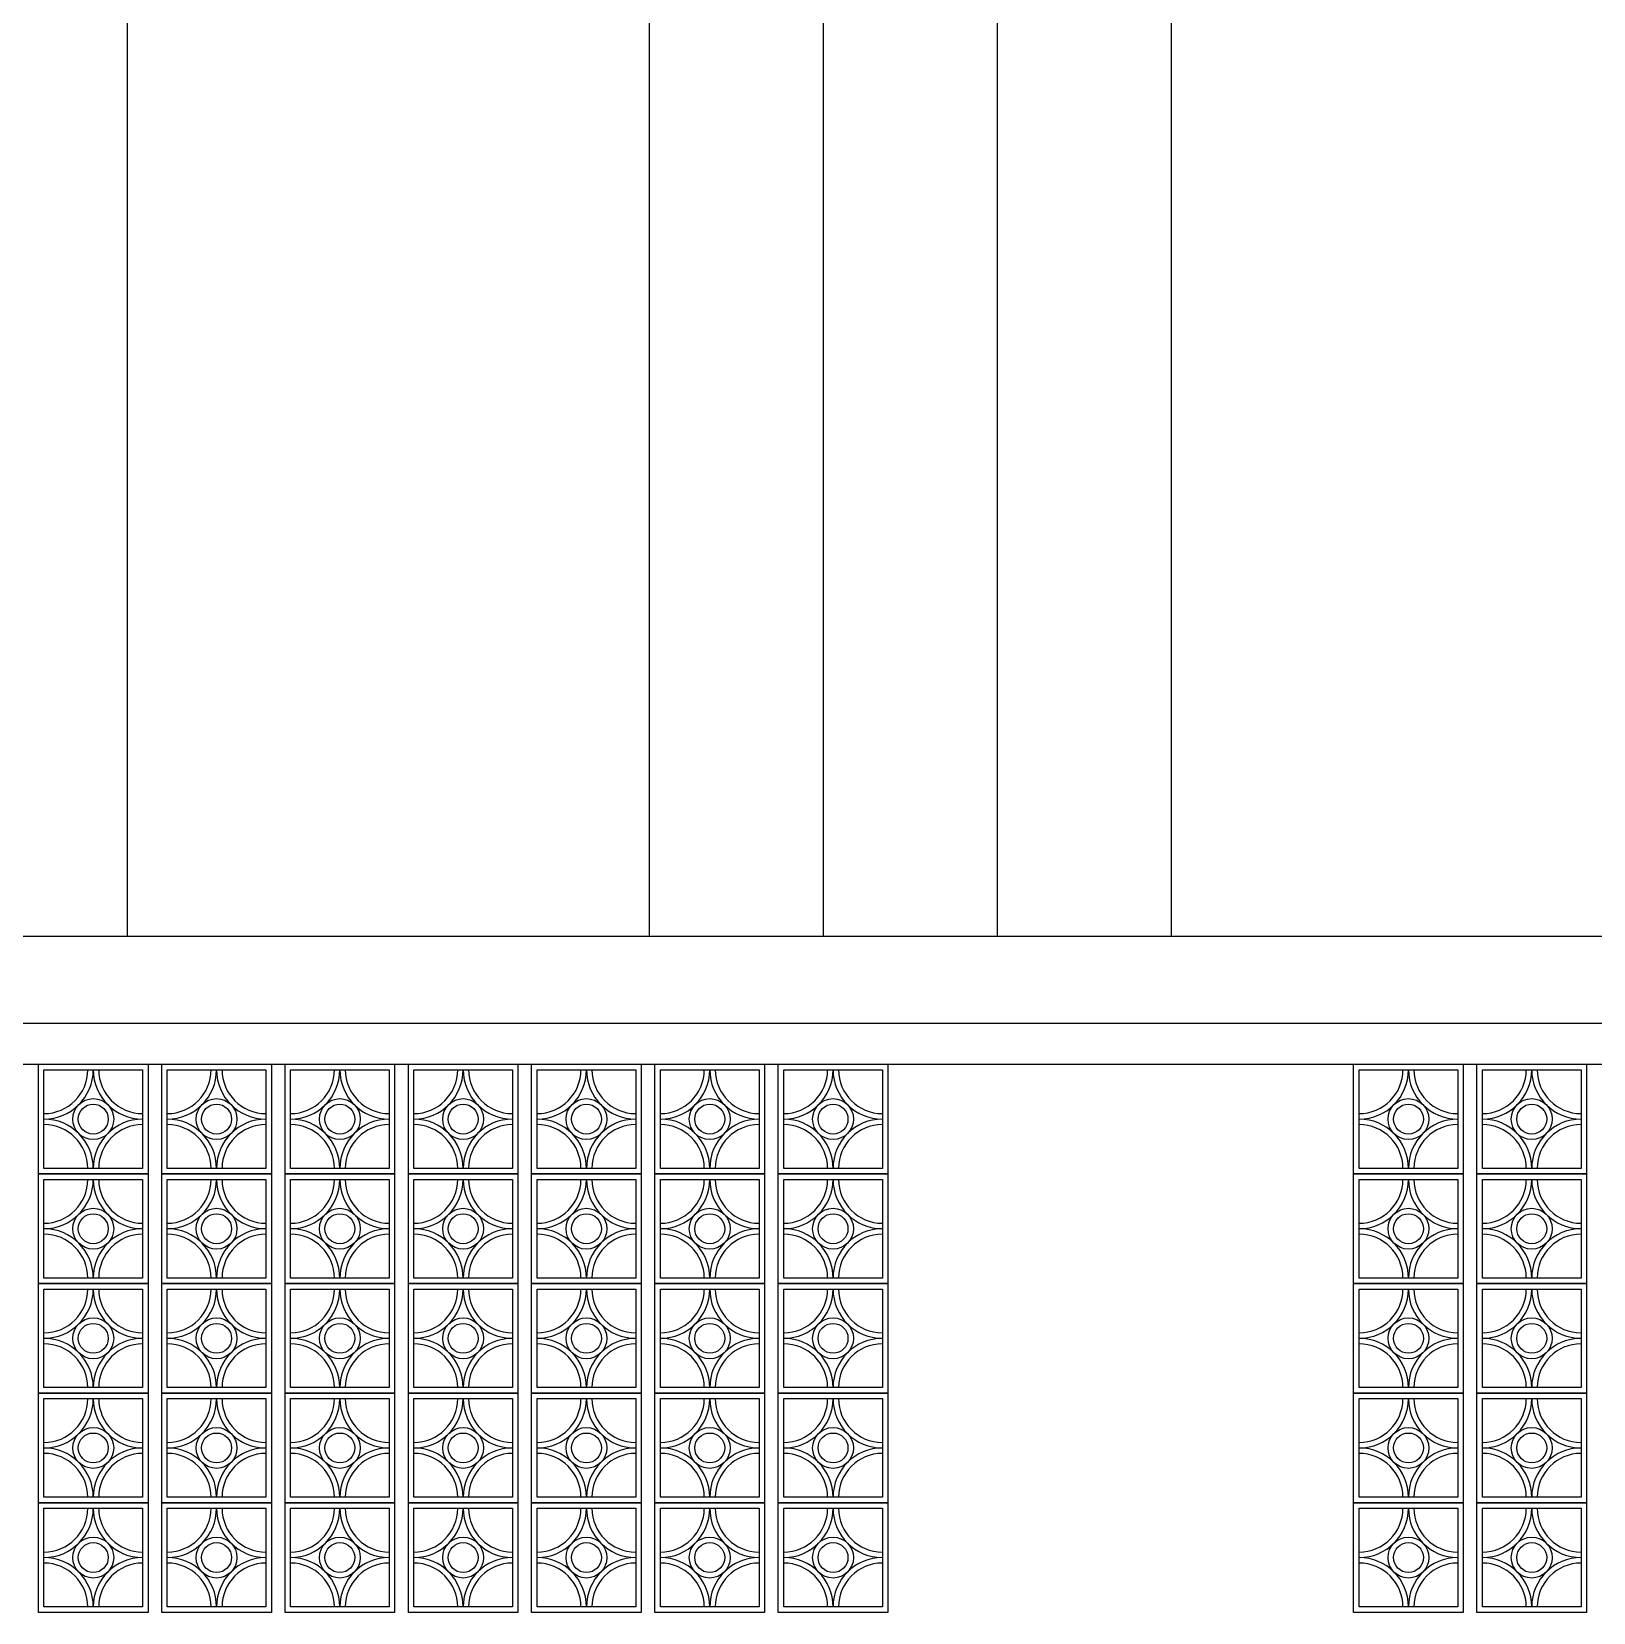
# Model space of a CAD drawing. Header units: metres. Extents: x 1422408 to 2565053, y 3723 to 80428.
# Drawn here: x 2267941.289 to 2267944.139, y 4222.563 to 4225.447 of the extents above; entities that cross this region are included whole.
import ezdxf

# ---------------------------------------------------------------- set-up
doc = ezdxf.new("R2010")
doc.units = ezdxf.units.M
doc.header["$LTSCALE"] = 3.5
doc.header["$MEASUREMENT"] = 0
doc.layers.get('0').update_dxf_attribs({"linetype": 'CONTINUOUS'})

msp = doc.modelspace()

# ---------------------------------------------------------------- linework, layer by layer
at = {"linetype": 'Continuous'}
for p, q in [((2267941.46356, 4223.79693), (2267941.46356, 4230.59268)), ((2267942.41606, 4223.7969), (2267942.41606, 4230.49743)), ((2267942.73356, 4223.7969), (2267942.73356, 4230.46568)), ((2267943.05106, 4223.79689), (2267943.05106, 4230.43393)), ((2267943.36856, 4223.79688), (2267943.36856, 4230.40218))]:
    msp.add_line(p, q, dxfattribs=at)
for p, q in [((2267907.47343, 4223.79772), (2267947.11824, 4223.79679)), ((2267907.48324, 4223.63794), (2267947.06833, 4223.63794)), ((2267907.48343, 4223.56294), (2267947.06853, 4223.56294))]:
    msp.add_line(p, q)
for points in [[(2267941.30105, 4223.56294), (2267941.50105, 4223.56294), (2267941.50105, 4223.36294), (2267941.30105, 4223.36294)], [(2267941.52605, 4223.56294), (2267941.72605, 4223.56294), (2267941.72605, 4223.36294), (2267941.52605, 4223.36294)], [(2267941.75104, 4223.56294), (2267941.95104, 4223.56294), (2267941.95104, 4223.36294), (2267941.75104, 4223.36294)], [(2267941.97604, 4223.56294), (2267942.17604, 4223.56294), (2267942.17604, 4223.36294), (2267941.97604, 4223.36294)], [(2267942.20104, 4223.56294), (2267942.40104, 4223.56294), (2267942.40104, 4223.36294), (2267942.20104, 4223.36294)], [(2267942.42604, 4223.56294), (2267942.62604, 4223.56294), (2267942.62604, 4223.36294), (2267942.42604, 4223.36294)], [(2267942.65104, 4223.56294), (2267942.85104, 4223.56294), (2267942.85104, 4223.36294), (2267942.65104, 4223.36294)], [(2267943.70104, 4223.56294), (2267943.90104, 4223.56294), (2267943.90104, 4223.36294), (2267943.70104, 4223.36294)], [(2267943.92604, 4223.56294), (2267944.12604, 4223.56294), (2267944.12604, 4223.36294), (2267943.92604, 4223.36294)], [(2267941.31105, 4223.55294), (2267941.49105, 4223.55294), (2267941.49105, 4223.37294), (2267941.31105, 4223.37294)], [(2267941.53605, 4223.55294), (2267941.71605, 4223.55294), (2267941.71605, 4223.37294), (2267941.53605, 4223.37294)], [(2267941.76104, 4223.55294), (2267941.94104, 4223.55294), (2267941.94104, 4223.37294), (2267941.76104, 4223.37294)], [(2267941.98604, 4223.55294), (2267942.16604, 4223.55294), (2267942.16604, 4223.37294), (2267941.98604, 4223.37294)], [(2267942.21104, 4223.55294), (2267942.39104, 4223.55294), (2267942.39104, 4223.37294), (2267942.21104, 4223.37294)], [(2267942.43604, 4223.55294), (2267942.61604, 4223.55294), (2267942.61604, 4223.37294), (2267942.43604, 4223.37294)], [(2267942.66104, 4223.55294), (2267942.84104, 4223.55294), (2267942.84104, 4223.37294), (2267942.66104, 4223.37294)], [(2267943.71104, 4223.55294), (2267943.89104, 4223.55294), (2267943.89104, 4223.37294), (2267943.71104, 4223.37294)], [(2267943.93604, 4223.55294), (2267944.11604, 4223.55294), (2267944.11604, 4223.37294), (2267943.93604, 4223.37294)], [(2267941.30105, 4223.36294), (2267941.50105, 4223.36294), (2267941.50105, 4223.16294), (2267941.30105, 4223.16294)], [(2267941.31105, 4223.35294), (2267941.49105, 4223.35294), (2267941.49105, 4223.17294), (2267941.31105, 4223.17294)], [(2267941.52605, 4223.36294), (2267941.72605, 4223.36294), (2267941.72605, 4223.16294), (2267941.52605, 4223.16294)], [(2267941.53605, 4223.35294), (2267941.71605, 4223.35294), (2267941.71605, 4223.17294), (2267941.53605, 4223.17294)], [(2267941.75104, 4223.36294), (2267941.95104, 4223.36294), (2267941.95104, 4223.16294), (2267941.75104, 4223.16294)], [(2267941.76104, 4223.35294), (2267941.94104, 4223.35294), (2267941.94104, 4223.17294), (2267941.76104, 4223.17294)], [(2267941.97604, 4223.36294), (2267942.17604, 4223.36294), (2267942.17604, 4223.16294), (2267941.97604, 4223.16294)], [(2267941.98604, 4223.35294), (2267942.16604, 4223.35294), (2267942.16604, 4223.17294), (2267941.98604, 4223.17294)], [(2267942.20104, 4223.36294), (2267942.40104, 4223.36294), (2267942.40104, 4223.16294), (2267942.20104, 4223.16294)], [(2267942.21104, 4223.35294), (2267942.39104, 4223.35294), (2267942.39104, 4223.17294), (2267942.21104, 4223.17294)], [(2267942.42604, 4223.36294), (2267942.62604, 4223.36294), (2267942.62604, 4223.16294), (2267942.42604, 4223.16294)], [(2267942.43604, 4223.35294), (2267942.61604, 4223.35294), (2267942.61604, 4223.17294), (2267942.43604, 4223.17294)], [(2267942.65104, 4223.36294), (2267942.85104, 4223.36294), (2267942.85104, 4223.16294), (2267942.65104, 4223.16294)], [(2267942.66104, 4223.35294), (2267942.84104, 4223.35294), (2267942.84104, 4223.17294), (2267942.66104, 4223.17294)], [(2267943.70104, 4223.36294), (2267943.90104, 4223.36294), (2267943.90104, 4223.16294), (2267943.70104, 4223.16294)], [(2267943.71104, 4223.35294), (2267943.89104, 4223.35294), (2267943.89104, 4223.17294), (2267943.71104, 4223.17294)], [(2267943.92604, 4223.36294), (2267944.12604, 4223.36294), (2267944.12604, 4223.16294), (2267943.92604, 4223.16294)], [(2267943.93604, 4223.35294), (2267944.11604, 4223.35294), (2267944.11604, 4223.17294), (2267943.93604, 4223.17294)], [(2267941.30105, 4223.16294), (2267941.50105, 4223.16294), (2267941.50105, 4222.96294), (2267941.30105, 4222.96294)], [(2267941.31105, 4223.15294), (2267941.49105, 4223.15294), (2267941.49105, 4222.97294), (2267941.31105, 4222.97294)], [(2267941.52605, 4223.16294), (2267941.72605, 4223.16294), (2267941.72605, 4222.96294), (2267941.52605, 4222.96294)], [(2267941.53605, 4223.15294), (2267941.71605, 4223.15294), (2267941.71605, 4222.97294), (2267941.53605, 4222.97294)], [(2267941.75104, 4223.16294), (2267941.95104, 4223.16294), (2267941.95104, 4222.96294), (2267941.75104, 4222.96294)], [(2267941.76104, 4223.15294), (2267941.94104, 4223.15294), (2267941.94104, 4222.97294), (2267941.76104, 4222.97294)], [(2267941.97604, 4223.16294), (2267942.17604, 4223.16294), (2267942.17604, 4222.96294), (2267941.97604, 4222.96294)], [(2267941.98604, 4223.15294), (2267942.16604, 4223.15294), (2267942.16604, 4222.97294), (2267941.98604, 4222.97294)], [(2267942.20104, 4223.16294), (2267942.40104, 4223.16294), (2267942.40104, 4222.96294), (2267942.20104, 4222.96294)], [(2267942.21104, 4223.15294), (2267942.39104, 4223.15294), (2267942.39104, 4222.97294), (2267942.21104, 4222.97294)], [(2267942.42604, 4223.16294), (2267942.62604, 4223.16294), (2267942.62604, 4222.96294), (2267942.42604, 4222.96294)], [(2267942.43604, 4223.15294), (2267942.61604, 4223.15294), (2267942.61604, 4222.97294), (2267942.43604, 4222.97294)], [(2267942.65104, 4223.16294), (2267942.85104, 4223.16294), (2267942.85104, 4222.96294), (2267942.65104, 4222.96294)], [(2267942.66104, 4223.15294), (2267942.84104, 4223.15294), (2267942.84104, 4222.97294), (2267942.66104, 4222.97294)], [(2267943.70104, 4223.16294), (2267943.90104, 4223.16294), (2267943.90104, 4222.96294), (2267943.70104, 4222.96294)], [(2267943.71104, 4223.15294), (2267943.89104, 4223.15294), (2267943.89104, 4222.97294), (2267943.71104, 4222.97294)], [(2267943.92604, 4223.16294), (2267944.12604, 4223.16294), (2267944.12604, 4222.96294), (2267943.92604, 4222.96294)], [(2267943.93604, 4223.15294), (2267944.11604, 4223.15294), (2267944.11604, 4222.97294), (2267943.93604, 4222.97294)], [(2267941.30105, 4222.96294), (2267941.50105, 4222.96294), (2267941.50105, 4222.76294), (2267941.30105, 4222.76294)], [(2267941.31105, 4222.95294), (2267941.49105, 4222.95294), (2267941.49105, 4222.77294), (2267941.31105, 4222.77294)], [(2267941.52605, 4222.96294), (2267941.72605, 4222.96294), (2267941.72605, 4222.76294), (2267941.52605, 4222.76294)], [(2267941.53605, 4222.95294), (2267941.71605, 4222.95294), (2267941.71605, 4222.77294), (2267941.53605, 4222.77294)], [(2267941.75104, 4222.96294), (2267941.95104, 4222.96294), (2267941.95104, 4222.76294), (2267941.75104, 4222.76294)], [(2267941.76104, 4222.95294), (2267941.94104, 4222.95294), (2267941.94104, 4222.77294), (2267941.76104, 4222.77294)], [(2267941.97604, 4222.96294), (2267942.17604, 4222.96294), (2267942.17604, 4222.76294), (2267941.97604, 4222.76294)], [(2267941.98604, 4222.95294), (2267942.16604, 4222.95294), (2267942.16604, 4222.77294), (2267941.98604, 4222.77294)], [(2267942.20104, 4222.96294), (2267942.40104, 4222.96294), (2267942.40104, 4222.76294), (2267942.20104, 4222.76294)], [(2267942.21104, 4222.95294), (2267942.39104, 4222.95294), (2267942.39104, 4222.77294), (2267942.21104, 4222.77294)], [(2267942.42604, 4222.96294), (2267942.62604, 4222.96294), (2267942.62604, 4222.76294), (2267942.42604, 4222.76294)], [(2267942.43604, 4222.95294), (2267942.61604, 4222.95294), (2267942.61604, 4222.77294), (2267942.43604, 4222.77294)], [(2267942.65104, 4222.96294), (2267942.85104, 4222.96294), (2267942.85104, 4222.76294), (2267942.65104, 4222.76294)], [(2267942.66104, 4222.95294), (2267942.84104, 4222.95294), (2267942.84104, 4222.77294), (2267942.66104, 4222.77294)], [(2267943.70104, 4222.96294), (2267943.90104, 4222.96294), (2267943.90104, 4222.76294), (2267943.70104, 4222.76294)], [(2267943.71104, 4222.95294), (2267943.89104, 4222.95294), (2267943.89104, 4222.77294), (2267943.71104, 4222.77294)], [(2267943.92604, 4222.96294), (2267944.12604, 4222.96294), (2267944.12604, 4222.76294), (2267943.92604, 4222.76294)], [(2267943.93604, 4222.95294), (2267944.11604, 4222.95294), (2267944.11604, 4222.77294), (2267943.93604, 4222.77294)], [(2267941.30105, 4222.76294), (2267941.50105, 4222.76294), (2267941.50105, 4222.56294), (2267941.30105, 4222.56294)], [(2267941.31105, 4222.75294), (2267941.49105, 4222.75294), (2267941.49105, 4222.57294), (2267941.31105, 4222.57294)], [(2267941.52605, 4222.76294), (2267941.72605, 4222.76294), (2267941.72605, 4222.56294), (2267941.52605, 4222.56294)], [(2267941.53605, 4222.75294), (2267941.71605, 4222.75294), (2267941.71605, 4222.57294), (2267941.53605, 4222.57294)], [(2267941.75104, 4222.76294), (2267941.95104, 4222.76294), (2267941.95104, 4222.56294), (2267941.75104, 4222.56294)], [(2267941.76104, 4222.75294), (2267941.94104, 4222.75294), (2267941.94104, 4222.57294), (2267941.76104, 4222.57294)], [(2267941.97604, 4222.76294), (2267942.17604, 4222.76294), (2267942.17604, 4222.56294), (2267941.97604, 4222.56294)], [(2267941.98604, 4222.75294), (2267942.16604, 4222.75294), (2267942.16604, 4222.57294), (2267941.98604, 4222.57294)], [(2267942.20104, 4222.76294), (2267942.40104, 4222.76294), (2267942.40104, 4222.56294), (2267942.20104, 4222.56294)], [(2267942.21104, 4222.75294), (2267942.39104, 4222.75294), (2267942.39104, 4222.57294), (2267942.21104, 4222.57294)], [(2267942.42604, 4222.76294), (2267942.62604, 4222.76294), (2267942.62604, 4222.56294), (2267942.42604, 4222.56294)], [(2267942.43604, 4222.75294), (2267942.61604, 4222.75294), (2267942.61604, 4222.57294), (2267942.43604, 4222.57294)], [(2267942.65104, 4222.76294), (2267942.85104, 4222.76294), (2267942.85104, 4222.56294), (2267942.65104, 4222.56294)], [(2267942.66104, 4222.75294), (2267942.84104, 4222.75294), (2267942.84104, 4222.57294), (2267942.66104, 4222.57294)], [(2267943.70104, 4222.76294), (2267943.90104, 4222.76294), (2267943.90104, 4222.56294), (2267943.70104, 4222.56294)], [(2267943.71104, 4222.75294), (2267943.89104, 4222.75294), (2267943.89104, 4222.57294), (2267943.71104, 4222.57294)], [(2267943.92604, 4222.76294), (2267944.12604, 4222.76294), (2267944.12604, 4222.56294), (2267943.92604, 4222.56294)], [(2267943.93604, 4222.75294), (2267944.11604, 4222.75294), (2267944.11604, 4222.57294), (2267943.93604, 4222.57294)]]:
    msp.add_lwpolyline(points, close=True)
for centre, radius in [((2267941.40105, 4223.46294), 0.03728), ((2267941.62605, 4223.46294), 0.03728), ((2267941.85104, 4223.46294), 0.03728), ((2267942.07604, 4223.46294), 0.03728), ((2267942.30104, 4223.46294), 0.03728), ((2267942.52604, 4223.46294), 0.03728), ((2267942.75104, 4223.46294), 0.03728), ((2267943.80104, 4223.46294), 0.03728), ((2267944.02604, 4223.46294), 0.03728), ((2267941.40105, 4223.46294), 0.02728), ((2267941.62605, 4223.46294), 0.02728), ((2267941.85104, 4223.46294), 0.02728), ((2267942.07604, 4223.46294), 0.02728), ((2267942.30104, 4223.46294), 0.02728), ((2267942.52604, 4223.46294), 0.02728), ((2267942.75104, 4223.46294), 0.02728), ((2267943.80104, 4223.46294), 0.02728), ((2267944.02604, 4223.46294), 0.02728), ((2267941.40105, 4223.26294), 0.03728), ((2267941.62605, 4223.26294), 0.03728), ((2267941.85104, 4223.26294), 0.03728), ((2267942.07604, 4223.26294), 0.03728), ((2267942.30104, 4223.26294), 0.03728), ((2267942.52604, 4223.26294), 0.03728), ((2267942.75104, 4223.26294), 0.03728), ((2267943.80104, 4223.26294), 0.03728), ((2267944.02604, 4223.26294), 0.03728), ((2267941.40105, 4223.26294), 0.02728), ((2267941.62605, 4223.26294), 0.02728), ((2267941.85104, 4223.26294), 0.02728), ((2267942.07604, 4223.26294), 0.02728), ((2267942.30104, 4223.26294), 0.02728), ((2267942.52604, 4223.26294), 0.02728), ((2267942.75104, 4223.26294), 0.02728), ((2267943.80104, 4223.26294), 0.02728), ((2267944.02604, 4223.26294), 0.02728), ((2267941.40105, 4223.06294), 0.03728), ((2267941.62605, 4223.06294), 0.03728), ((2267941.85104, 4223.06294), 0.03728), ((2267942.07604, 4223.06294), 0.03728), ((2267942.30104, 4223.06294), 0.03728), ((2267942.52604, 4223.06294), 0.03728), ((2267942.75104, 4223.06294), 0.03728), ((2267943.80104, 4223.06294), 0.03728), ((2267944.02604, 4223.06294), 0.03728), ((2267941.40105, 4223.06294), 0.02728), ((2267941.62605, 4223.06294), 0.02728), ((2267941.85104, 4223.06294), 0.02728), ((2267942.07604, 4223.06294), 0.02728), ((2267942.30104, 4223.06294), 0.02728), ((2267942.52604, 4223.06294), 0.02728), ((2267942.75104, 4223.06294), 0.02728), ((2267943.80104, 4223.06294), 0.02728), ((2267944.02604, 4223.06294), 0.02728), ((2267941.40105, 4222.86294), 0.03728), ((2267941.62605, 4222.86294), 0.03728), ((2267941.85104, 4222.86294), 0.03728), ((2267942.07604, 4222.86294), 0.03728), ((2267942.30104, 4222.86294), 0.03728), ((2267942.52604, 4222.86294), 0.03728), ((2267942.75104, 4222.86294), 0.03728), ((2267943.80104, 4222.86294), 0.03728), ((2267944.02604, 4222.86294), 0.03728), ((2267941.40105, 4222.86294), 0.02728), ((2267941.62605, 4222.86294), 0.02728), ((2267941.85104, 4222.86294), 0.02728), ((2267942.07604, 4222.86294), 0.02728), ((2267942.30104, 4222.86294), 0.02728), ((2267942.52604, 4222.86294), 0.02728), ((2267942.75104, 4222.86294), 0.02728), ((2267943.80104, 4222.86294), 0.02728), ((2267944.02604, 4222.86294), 0.02728), ((2267941.40105, 4222.66294), 0.03728), ((2267941.40105, 4222.66294), 0.02728), ((2267941.62605, 4222.66294), 0.03728), ((2267941.62605, 4222.66294), 0.02728), ((2267941.85104, 4222.66294), 0.03728), ((2267941.85104, 4222.66294), 0.02728), ((2267942.07604, 4222.66294), 0.03728), ((2267942.07604, 4222.66294), 0.02728), ((2267942.30104, 4222.66294), 0.03728), ((2267942.30104, 4222.66294), 0.02728), ((2267942.52604, 4222.66294), 0.03728), ((2267942.52604, 4222.66294), 0.02728), ((2267942.75104, 4222.66294), 0.03728), ((2267942.75104, 4222.66294), 0.02728), ((2267943.80104, 4222.66294), 0.03728), ((2267943.80104, 4222.66294), 0.02728), ((2267944.02604, 4222.66294), 0.03728), ((2267944.02604, 4222.66294), 0.02728)]:
    msp.add_circle(centre, radius)
for centre, radius, start, end in [((2267941.31105, 4223.55294), 0.09, 270, 0), ((2267941.31105, 4223.55294), 0.08, 270, 0), ((2267941.49105, 4223.55294), 0.09, 180, 270), ((2267941.49105, 4223.55294), 0.08, 180, 270), ((2267941.53605, 4223.55294), 0.09, 270, 0), ((2267941.53605, 4223.55294), 0.08, 270, 0), ((2267941.71605, 4223.55294), 0.09, 180, 270), ((2267941.71605, 4223.55294), 0.08, 180, 270), ((2267941.76104, 4223.55294), 0.09, 270, 0), ((2267941.76104, 4223.55294), 0.08, 270, 0), ((2267941.94104, 4223.55294), 0.09, 180, 270), ((2267941.94104, 4223.55294), 0.08, 180, 270), ((2267941.98604, 4223.55294), 0.09, 270, 0), ((2267941.98604, 4223.55294), 0.08, 270, 0), ((2267942.16604, 4223.55294), 0.09, 180, 270), ((2267942.16604, 4223.55294), 0.08, 180, 270), ((2267942.21104, 4223.55294), 0.09, 270, 0), ((2267942.21104, 4223.55294), 0.08, 270, 0), ((2267942.39104, 4223.55294), 0.09, 180, 270), ((2267942.39104, 4223.55294), 0.08, 180, 270), ((2267942.43604, 4223.55294), 0.09, 270, 0), ((2267942.43604, 4223.55294), 0.08, 270, 0), ((2267942.61604, 4223.55294), 0.09, 180, 270), ((2267942.61604, 4223.55294), 0.08, 180, 270), ((2267942.66104, 4223.55294), 0.09, 270, 0), ((2267942.66104, 4223.55294), 0.08, 270, 0), ((2267942.84104, 4223.55294), 0.09, 180, 270), ((2267942.84104, 4223.55294), 0.08, 180, 270), ((2267943.71104, 4223.55294), 0.09, 270, 0), ((2267943.71104, 4223.55294), 0.08, 270, 0), ((2267943.89104, 4223.55294), 0.09, 180, 270), ((2267943.89104, 4223.55294), 0.08, 180, 270), ((2267943.93604, 4223.55294), 0.09, 270, 0), ((2267943.93604, 4223.55294), 0.08, 270, 0), ((2267944.11604, 4223.55294), 0.09, 180, 270), ((2267944.11604, 4223.55294), 0.08, 180, 270), ((2267941.31105, 4223.37294), 0.09, 0, 90), ((2267941.31105, 4223.37294), 0.08, 0, 90), ((2267941.49105, 4223.37294), 0.09, 90, 180), ((2267941.49105, 4223.37294), 0.08, 90, 180), ((2267941.53605, 4223.37294), 0.09, 0, 90), ((2267941.53605, 4223.37294), 0.08, 0, 90), ((2267941.71605, 4223.37294), 0.09, 90, 180), ((2267941.71605, 4223.37294), 0.08, 90, 180), ((2267941.76104, 4223.37294), 0.09, 0, 90), ((2267941.76104, 4223.37294), 0.08, 0, 90), ((2267941.94104, 4223.37294), 0.09, 90, 180), ((2267941.94104, 4223.37294), 0.08, 90, 180), ((2267941.98604, 4223.37294), 0.09, 0, 90), ((2267941.98604, 4223.37294), 0.08, 0, 90), ((2267942.16604, 4223.37294), 0.09, 90, 180), ((2267942.16604, 4223.37294), 0.08, 90, 180), ((2267942.21104, 4223.37294), 0.09, 0, 90), ((2267942.21104, 4223.37294), 0.08, 0, 90), ((2267942.39104, 4223.37294), 0.09, 90, 180), ((2267942.39104, 4223.37294), 0.08, 90, 180), ((2267942.43604, 4223.37294), 0.09, 0, 90), ((2267942.43604, 4223.37294), 0.08, 0, 90), ((2267942.61604, 4223.37294), 0.09, 90, 180), ((2267942.61604, 4223.37294), 0.08, 90, 180), ((2267942.66104, 4223.37294), 0.09, 0, 90), ((2267942.66104, 4223.37294), 0.08, 0, 90), ((2267942.84104, 4223.37294), 0.09, 90, 180), ((2267942.84104, 4223.37294), 0.08, 90, 180), ((2267943.71104, 4223.37294), 0.09, 0, 90), ((2267943.71104, 4223.37294), 0.08, 0, 90), ((2267943.89104, 4223.37294), 0.09, 90, 180), ((2267943.89104, 4223.37294), 0.08, 90, 180), ((2267943.93604, 4223.37294), 0.09, 0, 90), ((2267943.93604, 4223.37294), 0.08, 0, 90), ((2267944.11604, 4223.37294), 0.09, 90, 180), ((2267944.11604, 4223.37294), 0.08, 90, 180), ((2267941.31105, 4223.35294), 0.09, 270, 0), ((2267941.31105, 4223.35294), 0.08, 270, 0), ((2267941.49105, 4223.35294), 0.09, 180, 270), ((2267941.49105, 4223.35294), 0.08, 180, 270), ((2267941.53605, 4223.35294), 0.09, 270, 0), ((2267941.53605, 4223.35294), 0.08, 270, 0), ((2267941.71605, 4223.35294), 0.09, 180, 270), ((2267941.71605, 4223.35294), 0.08, 180, 270), ((2267941.76104, 4223.35294), 0.09, 270, 0), ((2267941.76104, 4223.35294), 0.08, 270, 0), ((2267941.94104, 4223.35294), 0.09, 180, 270), ((2267941.94104, 4223.35294), 0.08, 180, 270), ((2267941.98604, 4223.35294), 0.09, 270, 0), ((2267941.98604, 4223.35294), 0.08, 270, 0), ((2267942.16604, 4223.35294), 0.09, 180, 270), ((2267942.16604, 4223.35294), 0.08, 180, 270), ((2267942.21104, 4223.35294), 0.09, 270, 0), ((2267942.21104, 4223.35294), 0.08, 270, 0), ((2267942.39104, 4223.35294), 0.09, 180, 270), ((2267942.39104, 4223.35294), 0.08, 180, 270), ((2267942.43604, 4223.35294), 0.09, 270, 0), ((2267942.43604, 4223.35294), 0.08, 270, 0), ((2267942.61604, 4223.35294), 0.09, 180, 270), ((2267942.61604, 4223.35294), 0.08, 180, 270), ((2267942.66104, 4223.35294), 0.09, 270, 0), ((2267942.66104, 4223.35294), 0.08, 270, 0), ((2267942.84104, 4223.35294), 0.09, 180, 270), ((2267942.84104, 4223.35294), 0.08, 180, 270), ((2267943.71104, 4223.35294), 0.09, 270, 0), ((2267943.71104, 4223.35294), 0.08, 270, 0), ((2267943.89104, 4223.35294), 0.09, 180, 270), ((2267943.89104, 4223.35294), 0.08, 180, 270), ((2267943.93604, 4223.35294), 0.09, 270, 0), ((2267943.93604, 4223.35294), 0.08, 270, 0), ((2267944.11604, 4223.35294), 0.09, 180, 270), ((2267944.11604, 4223.35294), 0.08, 180, 270), ((2267941.31105, 4223.17294), 0.09, 0, 90), ((2267941.31105, 4223.17294), 0.08, 0, 90), ((2267941.49105, 4223.17294), 0.09, 90, 180), ((2267941.49105, 4223.17294), 0.08, 90, 180), ((2267941.53605, 4223.17294), 0.09, 0, 90), ((2267941.53605, 4223.17294), 0.08, 0, 90), ((2267941.71605, 4223.17294), 0.09, 90, 180), ((2267941.71605, 4223.17294), 0.08, 90, 180), ((2267941.76104, 4223.17294), 0.09, 0, 90), ((2267941.76104, 4223.17294), 0.08, 0, 90), ((2267941.94104, 4223.17294), 0.09, 90, 180), ((2267941.94104, 4223.17294), 0.08, 90, 180), ((2267941.98604, 4223.17294), 0.09, 0, 90), ((2267941.98604, 4223.17294), 0.08, 0, 90), ((2267942.16604, 4223.17294), 0.09, 90, 180), ((2267942.16604, 4223.17294), 0.08, 90, 180), ((2267942.21104, 4223.17294), 0.09, 0, 90), ((2267942.21104, 4223.17294), 0.08, 0, 90), ((2267942.39104, 4223.17294), 0.09, 90, 180), ((2267942.39104, 4223.17294), 0.08, 90, 180), ((2267942.43604, 4223.17294), 0.09, 0, 90), ((2267942.43604, 4223.17294), 0.08, 0, 90), ((2267942.61604, 4223.17294), 0.09, 90, 180), ((2267942.61604, 4223.17294), 0.08, 90, 180), ((2267942.66104, 4223.17294), 0.09, 0, 90), ((2267942.66104, 4223.17294), 0.08, 0, 90), ((2267942.84104, 4223.17294), 0.09, 90, 180), ((2267942.84104, 4223.17294), 0.08, 90, 180), ((2267943.71104, 4223.17294), 0.09, 0, 90), ((2267943.71104, 4223.17294), 0.08, 0, 90), ((2267943.89104, 4223.17294), 0.09, 90, 180), ((2267943.89104, 4223.17294), 0.08, 90, 180), ((2267943.93604, 4223.17294), 0.09, 0, 90), ((2267943.93604, 4223.17294), 0.08, 0, 90), ((2267944.11604, 4223.17294), 0.09, 90, 180), ((2267944.11604, 4223.17294), 0.08, 90, 180), ((2267941.31105, 4223.15294), 0.09, 270, 0), ((2267941.31105, 4223.15294), 0.08, 270, 0), ((2267941.49105, 4223.15294), 0.09, 180, 270), ((2267941.49105, 4223.15294), 0.08, 180, 270), ((2267941.53605, 4223.15294), 0.09, 270, 0), ((2267941.53605, 4223.15294), 0.08, 270, 0), ((2267941.71605, 4223.15294), 0.09, 180, 270), ((2267941.71605, 4223.15294), 0.08, 180, 270), ((2267941.76104, 4223.15294), 0.09, 270, 0), ((2267941.76104, 4223.15294), 0.08, 270, 0), ((2267941.94104, 4223.15294), 0.09, 180, 270), ((2267941.94104, 4223.15294), 0.08, 180, 270), ((2267941.98604, 4223.15294), 0.09, 270, 0), ((2267941.98604, 4223.15294), 0.08, 270, 0), ((2267942.16604, 4223.15294), 0.09, 180, 270), ((2267942.16604, 4223.15294), 0.08, 180, 270), ((2267942.21104, 4223.15294), 0.09, 270, 0), ((2267942.21104, 4223.15294), 0.08, 270, 0), ((2267942.39104, 4223.15294), 0.09, 180, 270), ((2267942.39104, 4223.15294), 0.08, 180, 270), ((2267942.43604, 4223.15294), 0.09, 270, 0), ((2267942.43604, 4223.15294), 0.08, 270, 0), ((2267942.61604, 4223.15294), 0.09, 180, 270), ((2267942.61604, 4223.15294), 0.08, 180, 270), ((2267942.66104, 4223.15294), 0.09, 270, 0), ((2267942.66104, 4223.15294), 0.08, 270, 0), ((2267942.84104, 4223.15294), 0.09, 180, 270), ((2267942.84104, 4223.15294), 0.08, 180, 270), ((2267943.71104, 4223.15294), 0.09, 270, 0), ((2267943.71104, 4223.15294), 0.08, 270, 0), ((2267943.89104, 4223.15294), 0.09, 180, 270), ((2267943.89104, 4223.15294), 0.08, 180, 270), ((2267943.93604, 4223.15294), 0.09, 270, 0), ((2267943.93604, 4223.15294), 0.08, 270, 0), ((2267944.11604, 4223.15294), 0.09, 180, 270), ((2267944.11604, 4223.15294), 0.08, 180, 270), ((2267941.31105, 4222.97294), 0.09, 0, 90), ((2267941.31105, 4222.97294), 0.08, 0, 90), ((2267941.49105, 4222.97294), 0.09, 90, 180), ((2267941.49105, 4222.97294), 0.08, 90, 180), ((2267941.53605, 4222.97294), 0.09, 0, 90), ((2267941.53605, 4222.97294), 0.08, 0, 90), ((2267941.71605, 4222.97294), 0.09, 90, 180), ((2267941.71605, 4222.97294), 0.08, 90, 180), ((2267941.76104, 4222.97294), 0.09, 0, 90), ((2267941.76104, 4222.97294), 0.08, 0, 90), ((2267941.94104, 4222.97294), 0.09, 90, 180), ((2267941.94104, 4222.97294), 0.08, 90, 180), ((2267941.98604, 4222.97294), 0.09, 0, 90), ((2267941.98604, 4222.97294), 0.08, 0, 90), ((2267942.16604, 4222.97294), 0.09, 90, 180), ((2267942.16604, 4222.97294), 0.08, 90, 180), ((2267942.21104, 4222.97294), 0.09, 0, 90), ((2267942.21104, 4222.97294), 0.08, 0, 90), ((2267942.39104, 4222.97294), 0.09, 90, 180), ((2267942.39104, 4222.97294), 0.08, 90, 180), ((2267942.43604, 4222.97294), 0.09, 0, 90), ((2267942.43604, 4222.97294), 0.08, 0, 90), ((2267942.61604, 4222.97294), 0.09, 90, 180), ((2267942.61604, 4222.97294), 0.08, 90, 180), ((2267942.66104, 4222.97294), 0.09, 0, 90), ((2267942.66104, 4222.97294), 0.08, 0, 90), ((2267942.84104, 4222.97294), 0.09, 90, 180), ((2267942.84104, 4222.97294), 0.08, 90, 180), ((2267943.71104, 4222.97294), 0.09, 0, 90), ((2267943.71104, 4222.97294), 0.08, 0, 90), ((2267943.89104, 4222.97294), 0.09, 90, 180), ((2267943.89104, 4222.97294), 0.08, 90, 180), ((2267943.93604, 4222.97294), 0.09, 0, 90), ((2267943.93604, 4222.97294), 0.08, 0, 90), ((2267944.11604, 4222.97294), 0.09, 90, 180), ((2267944.11604, 4222.97294), 0.08, 90, 180), ((2267941.31105, 4222.95294), 0.09, 270, 0), ((2267941.31105, 4222.95294), 0.08, 270, 0), ((2267941.49105, 4222.95294), 0.09, 180, 270), ((2267941.49105, 4222.95294), 0.08, 180, 270), ((2267941.53605, 4222.95294), 0.09, 270, 0), ((2267941.53605, 4222.95294), 0.08, 270, 0), ((2267941.71605, 4222.95294), 0.09, 180, 270), ((2267941.71605, 4222.95294), 0.08, 180, 270), ((2267941.76104, 4222.95294), 0.09, 270, 0), ((2267941.76104, 4222.95294), 0.08, 270, 0), ((2267941.94104, 4222.95294), 0.09, 180, 270), ((2267941.94104, 4222.95294), 0.08, 180, 270), ((2267941.98604, 4222.95294), 0.09, 270, 0), ((2267941.98604, 4222.95294), 0.08, 270, 0), ((2267942.16604, 4222.95294), 0.09, 180, 270), ((2267942.16604, 4222.95294), 0.08, 180, 270), ((2267942.21104, 4222.95294), 0.09, 270, 0), ((2267942.21104, 4222.95294), 0.08, 270, 0), ((2267942.39104, 4222.95294), 0.09, 180, 270), ((2267942.39104, 4222.95294), 0.08, 180, 270), ((2267942.43604, 4222.95294), 0.09, 270, 0), ((2267942.43604, 4222.95294), 0.08, 270, 0), ((2267942.61604, 4222.95294), 0.09, 180, 270), ((2267942.61604, 4222.95294), 0.08, 180, 270), ((2267942.66104, 4222.95294), 0.09, 270, 0), ((2267942.66104, 4222.95294), 0.08, 270, 0), ((2267942.84104, 4222.95294), 0.09, 180, 270), ((2267942.84104, 4222.95294), 0.08, 180, 270), ((2267943.71104, 4222.95294), 0.09, 270, 0), ((2267943.71104, 4222.95294), 0.08, 270, 0), ((2267943.89104, 4222.95294), 0.09, 180, 270), ((2267943.89104, 4222.95294), 0.08, 180, 270), ((2267943.93604, 4222.95294), 0.09, 270, 0), ((2267943.93604, 4222.95294), 0.08, 270, 0), ((2267944.11604, 4222.95294), 0.09, 180, 270), ((2267944.11604, 4222.95294), 0.08, 180, 270), ((2267941.31105, 4222.77294), 0.09, 0, 90), ((2267941.49105, 4222.77294), 0.09, 90, 180), ((2267941.53605, 4222.77294), 0.09, 0, 90), ((2267941.71605, 4222.77294), 0.09, 90, 180), ((2267941.76104, 4222.77294), 0.09, 0, 90), ((2267941.94104, 4222.77294), 0.09, 90, 180), ((2267941.98604, 4222.77294), 0.09, 0, 90), ((2267942.16604, 4222.77294), 0.09, 90, 180), ((2267942.21104, 4222.77294), 0.09, 0, 90), ((2267942.39104, 4222.77294), 0.09, 90, 180), ((2267942.43604, 4222.77294), 0.09, 0, 90), ((2267942.61604, 4222.77294), 0.09, 90, 180), ((2267942.66104, 4222.77294), 0.09, 0, 90), ((2267942.84104, 4222.77294), 0.09, 90, 180), ((2267943.71104, 4222.77294), 0.09, 0, 90), ((2267943.89104, 4222.77294), 0.09, 90, 180), ((2267943.93604, 4222.77294), 0.09, 0, 90), ((2267944.11604, 4222.77294), 0.09, 90, 180), ((2267941.31105, 4222.77294), 0.08, 0, 90), ((2267941.49105, 4222.77294), 0.08, 90, 180), ((2267941.53605, 4222.77294), 0.08, 0, 90), ((2267941.71605, 4222.77294), 0.08, 90, 180), ((2267941.76104, 4222.77294), 0.08, 0, 90), ((2267941.94104, 4222.77294), 0.08, 90, 180), ((2267941.98604, 4222.77294), 0.08, 0, 90), ((2267942.16604, 4222.77294), 0.08, 90, 180), ((2267942.21104, 4222.77294), 0.08, 0, 90), ((2267942.39104, 4222.77294), 0.08, 90, 180), ((2267942.43604, 4222.77294), 0.08, 0, 90), ((2267942.61604, 4222.77294), 0.08, 90, 180), ((2267942.66104, 4222.77294), 0.08, 0, 90), ((2267942.84104, 4222.77294), 0.08, 90, 180), ((2267943.71104, 4222.77294), 0.08, 0, 90), ((2267943.89104, 4222.77294), 0.08, 90, 180), ((2267943.93604, 4222.77294), 0.08, 0, 90), ((2267944.11604, 4222.77294), 0.08, 90, 180), ((2267941.31105, 4222.75294), 0.09, 270, 0), ((2267941.31105, 4222.75294), 0.08, 270, 0), ((2267941.49105, 4222.75294), 0.09, 180, 270), ((2267941.49105, 4222.75294), 0.08, 180, 270), ((2267941.53605, 4222.75294), 0.09, 270, 0), ((2267941.53605, 4222.75294), 0.08, 270, 0), ((2267941.71605, 4222.75294), 0.09, 180, 270), ((2267941.71605, 4222.75294), 0.08, 180, 270), ((2267941.76104, 4222.75294), 0.09, 270, 0), ((2267941.76104, 4222.75294), 0.08, 270, 0), ((2267941.94104, 4222.75294), 0.09, 180, 270), ((2267941.94104, 4222.75294), 0.08, 180, 270), ((2267941.98604, 4222.75294), 0.09, 270, 0), ((2267941.98604, 4222.75294), 0.08, 270, 0), ((2267942.16604, 4222.75294), 0.09, 180, 270), ((2267942.16604, 4222.75294), 0.08, 180, 270), ((2267942.21104, 4222.75294), 0.09, 270, 0), ((2267942.21104, 4222.75294), 0.08, 270, 0), ((2267942.39104, 4222.75294), 0.09, 180, 270), ((2267942.39104, 4222.75294), 0.08, 180, 270), ((2267942.43604, 4222.75294), 0.09, 270, 0), ((2267942.43604, 4222.75294), 0.08, 270, 0), ((2267942.61604, 4222.75294), 0.09, 180, 270), ((2267942.61604, 4222.75294), 0.08, 180, 270), ((2267942.66104, 4222.75294), 0.09, 270, 0), ((2267942.66104, 4222.75294), 0.08, 270, 0), ((2267942.84104, 4222.75294), 0.09, 180, 270), ((2267942.84104, 4222.75294), 0.08, 180, 270), ((2267943.71104, 4222.75294), 0.09, 270, 0), ((2267943.71104, 4222.75294), 0.08, 270, 0), ((2267943.89104, 4222.75294), 0.09, 180, 270), ((2267943.89104, 4222.75294), 0.08, 180, 270), ((2267943.93604, 4222.75294), 0.09, 270, 0), ((2267943.93604, 4222.75294), 0.08, 270, 0), ((2267944.11604, 4222.75294), 0.09, 180, 270), ((2267944.11604, 4222.75294), 0.08, 180, 270), ((2267941.31105, 4222.57294), 0.09, 0, 90), ((2267941.49105, 4222.57294), 0.09, 90, 180), ((2267941.53605, 4222.57294), 0.09, 0, 90), ((2267941.71605, 4222.57294), 0.09, 90, 180), ((2267941.76104, 4222.57294), 0.09, 0, 90), ((2267941.94104, 4222.57294), 0.09, 90, 180), ((2267941.98604, 4222.57294), 0.09, 0, 90), ((2267942.16604, 4222.57294), 0.09, 90, 180), ((2267942.21104, 4222.57294), 0.09, 0, 90), ((2267942.39104, 4222.57294), 0.09, 90, 180), ((2267942.43604, 4222.57294), 0.09, 0, 90), ((2267942.61604, 4222.57294), 0.09, 90, 180), ((2267942.66104, 4222.57294), 0.09, 0, 90), ((2267942.84104, 4222.57294), 0.09, 90, 180), ((2267943.71104, 4222.57294), 0.09, 0, 90), ((2267943.89104, 4222.57294), 0.09, 90, 180), ((2267943.93604, 4222.57294), 0.09, 0, 90), ((2267944.11604, 4222.57294), 0.09, 90, 180), ((2267941.31105, 4222.57294), 0.08, 0, 90), ((2267941.49105, 4222.57294), 0.08, 90, 180), ((2267941.53605, 4222.57294), 0.08, 0, 90), ((2267941.71605, 4222.57294), 0.08, 90, 180), ((2267941.76104, 4222.57294), 0.08, 0, 90), ((2267941.94104, 4222.57294), 0.08, 90, 180), ((2267941.98604, 4222.57294), 0.08, 0, 90), ((2267942.16604, 4222.57294), 0.08, 90, 180), ((2267942.21104, 4222.57294), 0.08, 0, 90), ((2267942.39104, 4222.57294), 0.08, 90, 180), ((2267942.43604, 4222.57294), 0.08, 0, 90), ((2267942.61604, 4222.57294), 0.08, 90, 180), ((2267942.66104, 4222.57294), 0.08, 0, 90), ((2267942.84104, 4222.57294), 0.08, 90, 180), ((2267943.71104, 4222.57294), 0.08, 0, 90), ((2267943.89104, 4222.57294), 0.08, 90, 180), ((2267943.93604, 4222.57294), 0.08, 0, 90), ((2267944.11604, 4222.57294), 0.08, 90, 180)]:
    msp.add_arc(centre, radius, start, end)

doc.saveas('drawing.dxf')
